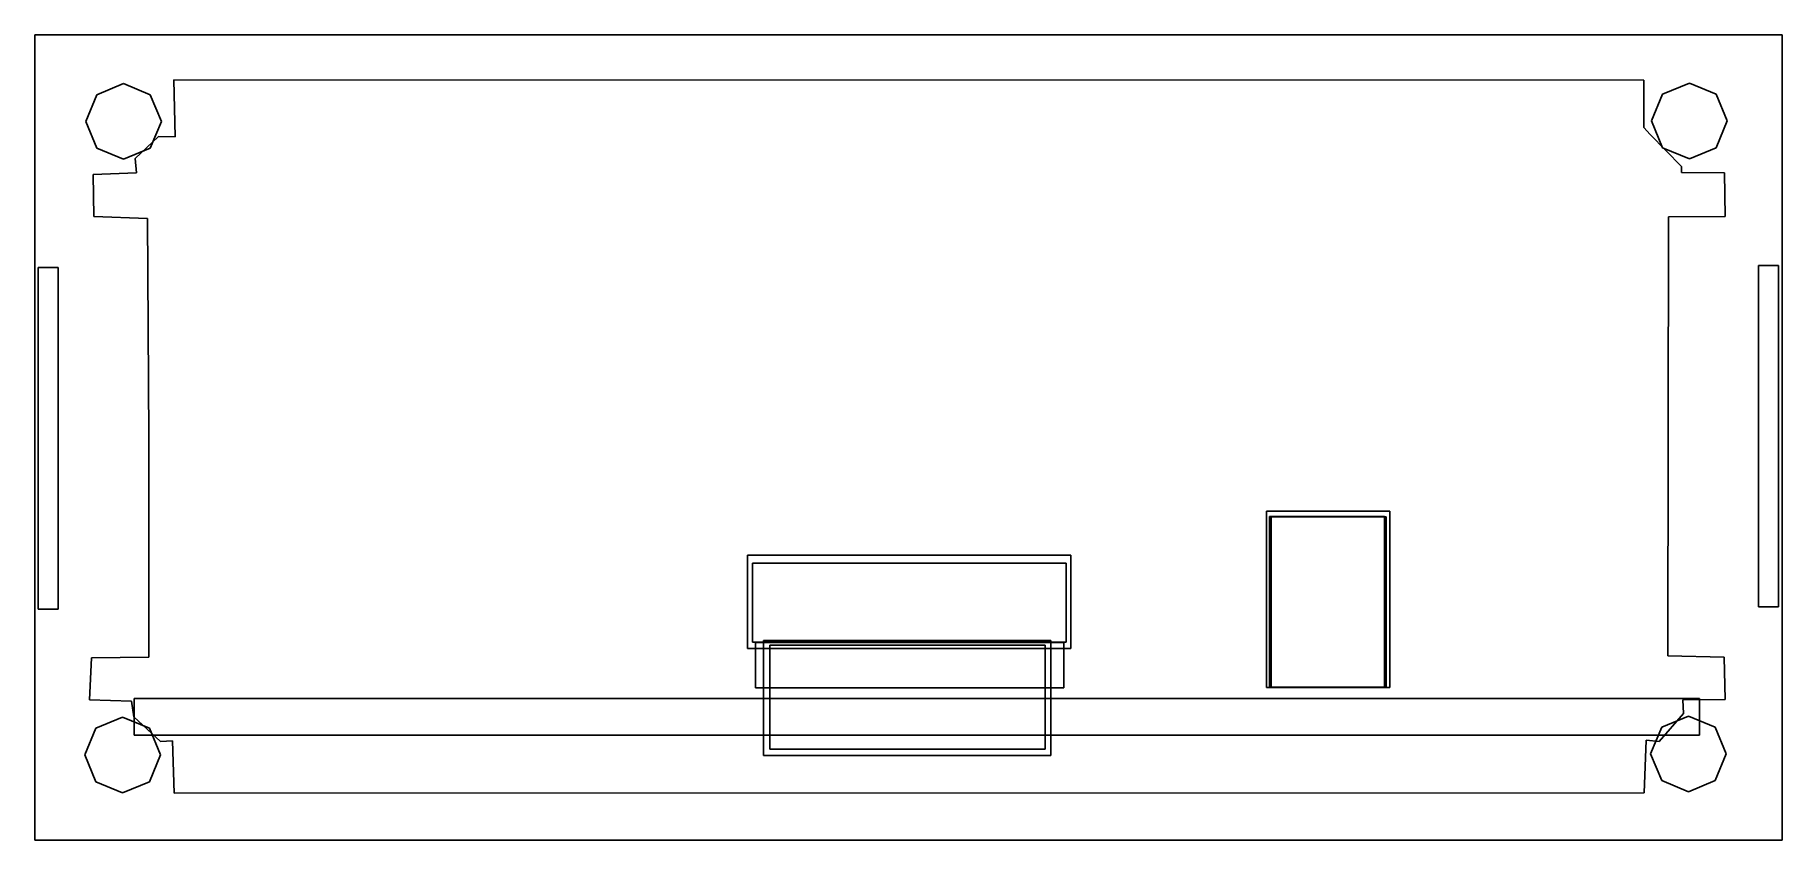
# Model space of a CAD drawing. Extents: x -185.1 to -109.1, y 237.9 to 272.9.
import ezdxf

# ---------------------------------------------------------------- set-up
doc = ezdxf.new("R2010")
doc.units = 0
doc.layers.add('Layer', color=7, linetype='CONTINUOUS')
doc.layers.add('Layer_1', color=7, linetype='CONTINUOUS')

msp = doc.modelspace()

# ---------------------------------------------------------------- linework, layer by layer
at = {"layer": 'Layer', "color": 7}
for p, q in [((-131.42656, 251.941472), (-126.425056, 251.941472)), ((-131.42656, 244.520288), (-131.42656, 251.941472)), ((-131.345119, 251.923534), (-126.343615, 251.923534)), ((-131.345119, 244.50235), (-131.345119, 251.923534)), ((-126.425056, 251.941472), (-126.425056, 244.520288)), ((-126.343615, 251.923534), (-126.343615, 244.50235)), ((-153.790252, 246.461264), (-140.369758, 246.461264)), ((-153.790252, 244.490597), (-153.790252, 246.461264)), ((-153.167103, 246.346245), (-141.180803, 246.346245)), ((-153.167103, 241.827385), (-153.167103, 246.346245)), ((-141.180803, 246.346245), (-141.180803, 241.827385)), ((-140.369758, 246.461264), (-140.369758, 244.490597)), ((-140.369758, 244.490597), (-153.790252, 244.490597)), ((-126.425056, 244.520288), (-131.42656, 244.520288)), ((-126.343615, 244.50235), (-131.345119, 244.50235)), ((-141.180803, 241.827385), (-153.167103, 241.827385))]:
    msp.add_line(p, q, dxfattribs=at)
at = {"layer": 'Layer_1', "color": 7}
for p, q in [((-185.128425, 272.877941), (-109.128422, 272.877941)), ((-185.128425, 237.87794), (-185.128425, 272.877941)), ((-109.128422, 272.877941), (-109.128422, 237.87794)), ((-182.438799, 270.280195), (-181.275262, 270.762149)), ((-181.275262, 270.762149), (-180.111719, 270.280195)), ((-179.031389, 268.447301), (-179.093752, 270.929344)), ((-179.093752, 270.929344), (-115.146844, 270.916873)), ((-115.146844, 270.916873), (-115.13437, 268.858897)), ((-114.325456, 270.30396), (-113.161916, 270.785915)), ((-113.161916, 270.785915), (-111.998376, 270.30396)), ((-182.920756, 269.116654), (-182.438799, 270.280195)), ((-180.111719, 270.280195), (-179.629768, 269.116654)), ((-114.80741, 269.14042), (-114.325456, 270.30396)), ((-111.998376, 270.30396), (-111.516422, 269.14042)), ((-182.438799, 267.95311), (-182.920756, 269.116654)), ((-179.629768, 269.116654), (-180.111719, 267.95311)), ((-179.629768, 269.116654), (-179.629768, 269.116654)), ((-114.325456, 267.976876), (-114.80741, 269.14042)), ((-111.516422, 269.14042), (-111.998376, 267.976876)), ((-111.516422, 269.14042), (-111.516422, 269.14042)), ((-180.765077, 267.511862), (-179.754798, 268.459775)), ((-179.754798, 268.459775), (-179.031389, 268.447301)), ((-115.13437, 268.858897), (-114.859974, 268.547081)), ((-114.859974, 268.547081), (-113.500464, 267.162626)), ((-181.275262, 267.471154), (-182.438799, 267.95311)), ((-180.111719, 267.95311), (-181.275262, 267.471154)), ((-113.161916, 267.494923), (-114.325456, 267.976876)), ((-111.998376, 267.976876), (-113.161916, 267.494923)), ((-182.598545, 266.813395), (-180.715186, 266.888232)), ((-182.573597, 264.979927), (-182.598545, 266.813395)), ((-180.715186, 266.888232), (-180.765077, 267.511862)), ((-113.500464, 267.162626), (-113.500464, 266.900701)), ((-113.500464, 266.900701), (-111.629577, 266.888227)), ((-111.629577, 266.888227), (-111.604628, 264.992393)), ((-180.228754, 264.892619), (-182.573597, 264.979927)), ((-180.178862, 255.400986), (-180.228754, 264.892619)), ((-114.0742, 264.967445), (-114.099148, 245.884399)), ((-111.604628, 264.992393), (-114.0742, 264.967445)), ((-184.989329, 262.761596), (-184.122059, 262.761596)), ((-184.989329, 247.919537), (-184.989329, 262.761596)), ((-184.122059, 262.761596), (-184.122059, 247.919537)), ((-110.15735, 262.858042), (-109.290081, 262.858042)), ((-110.15735, 248.015983), (-110.15735, 262.858042)), ((-109.290081, 262.858042), (-109.290081, 248.015983)), ((-180.178862, 245.834519), (-180.178862, 255.400986)), ((-131.551454, 252.174012), (-126.187135, 252.174012)), ((-131.551454, 244.509826), (-131.551454, 252.174012)), ((-126.187135, 252.174012), (-126.187135, 244.509826)), ((-154.12689, 250.265905), (-140.062311, 250.265905)), ((-154.12689, 246.206133), (-154.12689, 250.265905)), ((-140.062311, 250.265905), (-140.062311, 246.206133)), ((-153.91498, 249.916164), (-140.269965, 249.916164)), ((-153.91498, 246.473716), (-153.91498, 249.916164)), ((-140.269965, 249.916164), (-140.269965, 246.473716)), ((-184.122059, 247.919537), (-184.989329, 247.919537)), ((-109.290081, 248.015983), (-110.15735, 248.015983)), ((-140.269965, 246.473716), (-153.91498, 246.473716)), ((-153.431875, 246.547576), (-140.931875, 246.547576)), ((-153.431875, 241.547576), (-153.431875, 246.547576)), ((-140.931875, 246.547576), (-140.931875, 241.547576)), ((-182.748214, 243.976106), (-182.673379, 245.797102)), ((-182.673379, 245.797102), (-180.178862, 245.834519)), ((-140.062311, 246.206133), (-154.12689, 246.206133)), ((-114.099148, 245.884399), (-111.642048, 245.834508)), ((-111.642048, 245.834508), (-111.604631, 243.988566)), ((-180.927217, 243.913743), (-182.748214, 243.976106)), ((-180.807431, 244.037715), (-112.721319, 244.037715)), ((-180.807431, 242.437715), (-180.807431, 244.037715)), ((-126.187135, 244.509826), (-131.551454, 244.509826)), ((-111.604631, 243.988566), (-113.450573, 243.976092)), ((-113.450573, 243.976092), (-113.413156, 243.377408)), ((-112.721319, 244.037715), (-112.721319, 242.437715)), ((-182.478719, 242.740729), (-181.31518, 243.222684)), ((-181.31518, 243.222684), (-180.151638, 242.740729)), ((-180.82744, 243.240203), (-180.927217, 243.913743)), ((-179.66749, 242.167564), (-180.82744, 243.240203)), ((-113.413156, 243.377408), (-114.473324, 242.167569)), ((-114.364522, 242.787798), (-113.200983, 243.269753)), ((-113.200983, 243.269753), (-112.037441, 242.787798)), ((-182.960674, 241.577189), (-182.478719, 242.740729)), ((-180.151638, 242.740729), (-179.669686, 241.577189)), ((-114.846477, 241.624258), (-114.364522, 242.787798)), ((-112.037441, 242.787798), (-111.555489, 241.624258)), ((-112.721319, 242.437715), (-180.807431, 242.437715)), ((-179.143643, 242.192512), (-179.66749, 242.167564)), ((-179.068806, 239.922503), (-179.143643, 242.192512)), ((-115.034591, 242.217458), (-115.121899, 239.934977)), ((-114.473324, 242.167569), (-115.034591, 242.217458)), ((-182.478719, 240.413649), (-182.960674, 241.577189)), ((-179.669686, 241.577189), (-180.151638, 240.413649)), ((-179.669686, 241.577189), (-179.669686, 241.577189)), ((-140.931875, 241.547576), (-153.431875, 241.547576)), ((-114.364522, 240.460718), (-114.846477, 241.624258)), ((-111.555489, 241.624258), (-112.037441, 240.460718)), ((-111.555489, 241.624258), (-111.555489, 241.624258)), ((-181.31518, 239.931695), (-182.478719, 240.413649)), ((-180.151638, 240.413649), (-181.31518, 239.931695)), ((-113.200983, 239.978764), (-114.364522, 240.460718)), ((-112.037441, 240.460718), (-113.200983, 239.978764)), ((-115.121899, 239.934977), (-179.068806, 239.922503)), ((-109.128422, 237.87794), (-185.128425, 237.87794))]:
    msp.add_line(p, q, dxfattribs=at)

doc.saveas('drawing.dxf')
